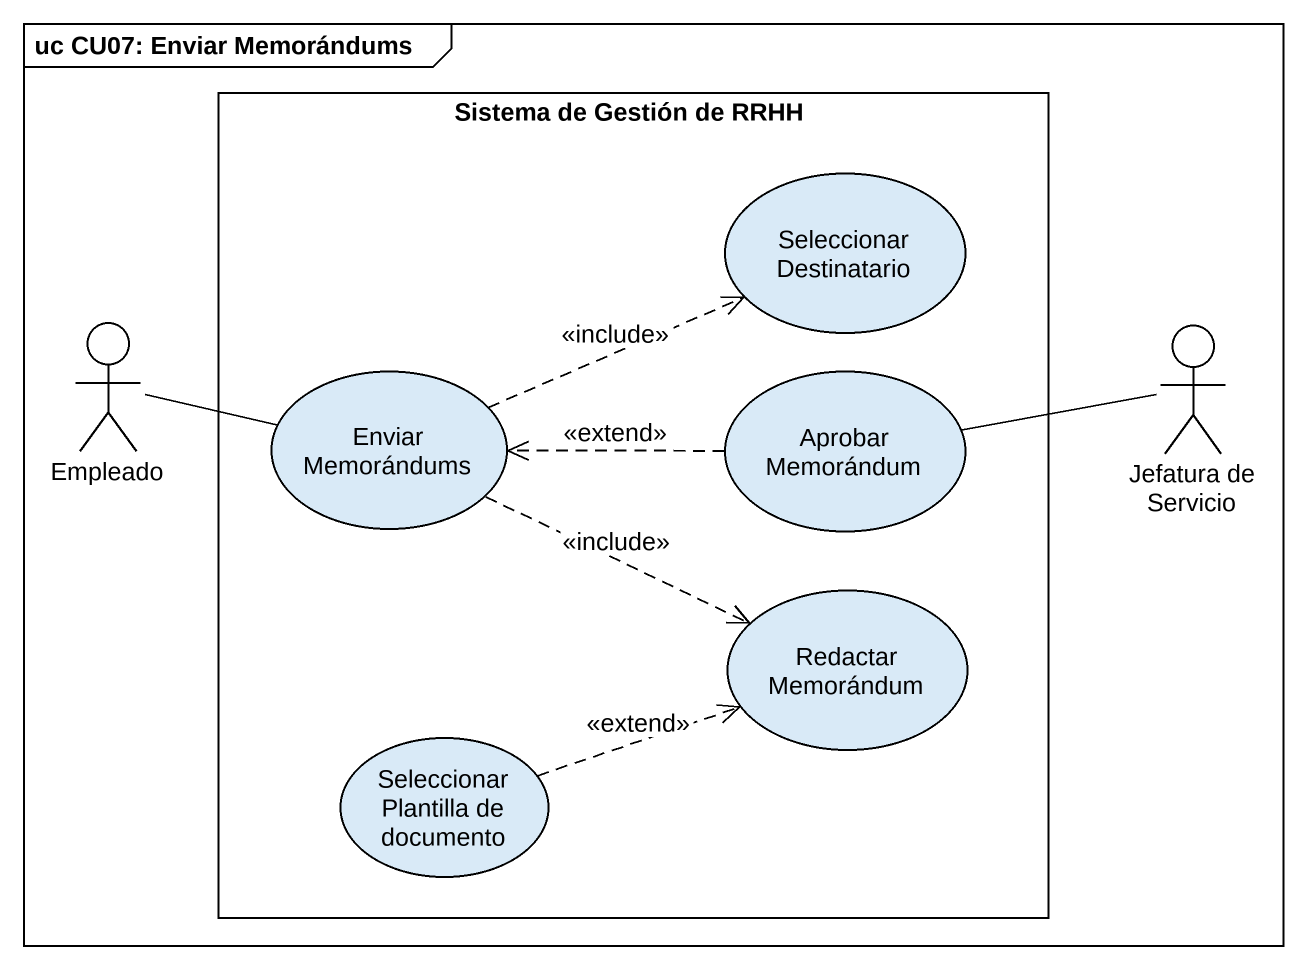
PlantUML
@startuml
mainframe uc CU07: Enviar Memorándums
rectangle "Sistema de Gestión de RRHH" as Sistema_de_Gestión_de_RRHH {
  usecase "Seleccionar Destinatario" as Seleccionar_Destinatario
  usecase "Enviar Memorándums" as Enviar_Memorándums
  usecase "Aprobar Memorándum" as Aprobar_Memorándum
  usecase "Redactar Memorándum" as Redactar_Memorándum
  usecase "Seleccionar Plantilla de documento" as Seleccionar_Plantilla_de
}
actor Empleado
actor "Jefatura de Servicio" as Jefatura_de_Servicio
Empleado -right- Enviar_Memorándums
Enviar_Memorándums .right.> Seleccionar_Destinatario : <<include>>
Enviar_Memorándums .right.> Redactar_Memorándum : <<include>>
Aprobar_Memorándum .left.> Enviar_Memorándums : <<extend>>
Jefatura_de_Servicio -left- Aprobar_Memorándum
Seleccionar_Plantilla_de .right.> Redactar_Memorándum : <<extend>>
@enduml
